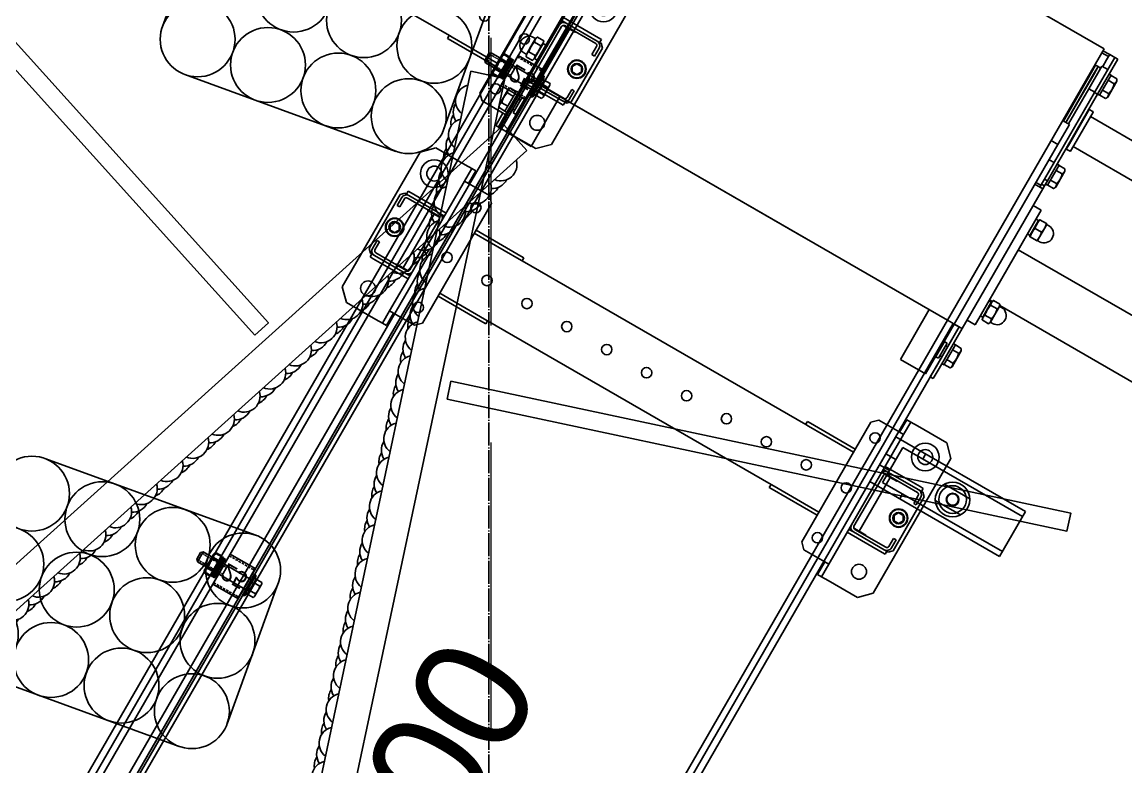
# Model space of a CAD drawing. Header units: millimetres. Extents: x -383313 to -161684, y -117025 to 99224.
# Drawn here: x -350919 to -349961, y -8213 to -7566 of the extents above; entities that cross this region are included whole.
import ezdxf

# ---------------------------------------------------------------- set-up
doc = ezdxf.new("R2010")
doc.units = ezdxf.units.MM
doc.header["$MEASUREMENT"] = 0
for name, pattern in [('DASHED', [0.75, 0.5, -0.25]), ('ESKD_shtrih', [4, 3, -1]), ('GR-201-P$0$GEN3A', [3.125, 2.25, -0.875]), ('PS-GOST2.303 5', [24, 20, -1.5, 1, -1.5])]:
    doc.linetypes.add(name, pattern=pattern)
doc.layers.get('Defpoints').update_dxf_attribs({"color": 31})
for name, color, linetype in [('001__КОНСТРУКТИВ__размеры внутр.', 7, 'Continuous'), ('PDF_Geometry', 7, 'Continuous'), ('PH-2649', 7, 'Continuous'), ('PS_Оси', 5, 'PS-GOST2.303 5'), ('PV-17B0', 7, 'Continuous'), ('PV-2649', 7, 'Continuous'), ('PV-9BDA', 7, 'Continuous'), ('Ограждение конвейеров', 3, 'Continuous')]:
    doc.layers.add(name, color=color, linetype=linetype)
doc.layers.add('ОСНОВНАЯ', color=7, linetype='Continuous', lineweight=40)
doc.layers.add('ШТРИХОВАЯ', color=3, linetype='ESKD_shtrih', lineweight=13)
doc.styles.add('PSTUDIO', font='arial.ttf')
doc.dimstyles.new('ISO-25', dxfattribs={"dimtxt": 2.5, "dimasz": 2.5, "dimexe": 1.25, "dimexo": 0.625, "dimtad": 1, "dimtxsty": 'Standard', "dimcen": 2.5, "dimadec": 0, "dimazin": 0, "dimtfac": 1, "dimtmove": 0, "dimatfit": 3, "dimfxl": 1, "dimarcsym": 0})
doc.dimstyles.new('PS_TICK', dxfattribs={"dimscale": 100, "dimtxt": 2.5, "dimasz": 1, "dimexe": 2, "dimexo": 2, "dimgap": 1, "dimtad": 1, "dimdec": 0, "dimzin": 0, "dimdsep": 46, "dimtxsty": 'PSTUDIO', "dimblk": 'ARCHTICK', "dimcen": 2, "dimdle": 1.5, "dimse1": 1, "dimse2": 1, "dimadec": 0, "dimazin": 0, "dimtfac": 1, "dimtdec": 0, "dimtix": 1, "dimtmove": 1, "dimatfit": 3, "dimldrblk": 'ARCHTICK', "dimfxl": 1, "dimtolj": 1, "dimtzin": 0, "dimarcsym": 0})

# ---------------------------------------------------------------- blocks, each defined once
blk = doc.blocks.new('_ArchTick')
at = {"color": 0, "linetype": 'ByBlock', "const_width": 0.15}
blk.add_lwpolyline([(-0.5, -0.5), (0.5, 0.5)], dxfattribs=at)
blk = doc.blocks.new('*D276')
at = {"layer": '001__КОНСТРУКТИВ__размеры внутр.', "color": 0, "lineweight": -2, "ltscale": 100, "transparency": 16777216}
blk.add_line((-349966.1, -1951.2), (-357994.8, -15739.43), dxfattribs=at)
at = {"layer": 'Defpoints', "color": 0, "ltscale": 100, "transparency": 16777216}
for p in [(-349288.38, -2519.4), (-357919.32, -15609.8), (-357166.13, -16048.38)]:
    blk.add_point(p, dxfattribs=at)
at = {"layer": '001__КОНСТРУКТИВ__размеры внутр.', "color": 0, "lineweight": -2, "ltscale": 100, "transparency": 16777216, "xscale": 100, "yscale": 100, "zscale": 100}
for p, rotation in [((-350041.58, -2080.82), 59.78831573303923), ((-357919.32, -15609.8), 239.7883157330392)]:
    blk.add_blockref('_ArchTick', p, dxfattribs=dict(at, rotation=rotation))
at = {"layer": '001__КОНСТРУКТИВ__размеры внутр.', "color": 0, "ltscale": 100, "transparency": 16777216, "insert": (-354177.17, -8730.76), "char_height": 250, "attachment_point": 5, "rotation": 59.78832, "style": 'PSTUDIO'}
blk.add_mtext('\\A1;15655', dxfattribs=at)
blk = doc.blocks.new('*U96')
at = {"layer": 'PV-9BDA'}
for p, q in [((-620.23, 2533.32), (-620.23, 2568.32)), ((-620.23, 2568.32), (-617.23, 2568.32)), ((-617.23, 2568.32), (-617.23, 2533.32)), ((-617.23, 2568.32), (-613.93, 2568.32)), ((-612.23, 2568.32), (-613.93, 2568.32)), ((-612.23, 2566.32), (-612.23, 2568.32)), ((-605.43, 2568.32), (-612.23, 2568.32)), ((-605.43, 2570.32), (-605.43, 2298.32)), ((-199.03, 2570.32), (-605.43, 2570.32)), ((-199.03, 2298.32), (-199.03, 2570.32)), ((-612.23, 2563.02), (-612.23, 2566.32)), ((-605.43, 2566.32), (-612.23, 2566.32)), ((-612.23, 2556.32), (-612.23, 2563.02)), ((-629.23, 2551.44), (-628.18, 2553.26)), ((-629.23, 2535.44), (-629.23, 2551.44)), ((-622.23, 2553.26), (-628.18, 2553.26)), ((-622.23, 2548.35), (-628.18, 2548.35)), ((-622.23, 2533.44), (-622.23, 2553.44)), ((-620.23, 2553.44), (-622.23, 2553.44)), ((-617.23, 2556.32), (-611.23, 2556.32)), ((-611.23, 2533.64), (-611.23, 2556.32)), ((-611.23, 2554.32), (-608.83, 2554.32)), ((-608.83, 2554.32), (-608.83, 2546.54)), ((-608.63, 2548.44), (-608.83, 2548.44)), ((-608.63, 2546.54), (-608.63, 2554.32)), ((-608.63, 2554.32), (-606.23, 2554.32)), ((-606.23, 2554.32), (-606.23, 2546.54)), ((-606.23, 2550.94), (-605.43, 2550.94)), ((-608.83, 2523.98), (-608.83, 2546.54)), ((-608.63, 2546.54), (-608.63, 2523.98)), ((-606.23, 2523.98), (-606.23, 2546.54)), ((-629.23, 2535.44), (-628.18, 2533.63)), ((-622.23, 2538.54), (-628.18, 2538.54)), ((-622.23, 2533.63), (-628.18, 2533.63)), ((-620.23, 2533.44), (-622.23, 2533.44)), ((-620.23, 2533.32), (-620.23, 2446.32)), ((-617.23, 2533.32), (-620.23, 2533.32)), ((-611.23, 2533.64), (-617.23, 2533.64)), ((-617.23, 2533.32), (-617.23, 2446.32)), ((-611.23, 2498.32), (-611.23, 2533.64)), ((-608.63, 2538.44), (-608.83, 2538.44)), ((-608.83, 2535.17), (-608.63, 2535.17)), ((-606.23, 2535.94), (-605.43, 2535.94)), ((-608.83, 2523.98), (-608.83, 2498.32)), ((-608.63, 2498.32), (-608.63, 2523.98)), ((-606.23, 2523.98), (-606.23, 2498.32)), ((-788.73, 2513.32), (-624.63, 2513.32)), ((-624.63, 2484.49), (-624.63, 2517.87)), ((-620.58, 2518.17), (-624.33, 2518.17)), ((-620.58, 2483.88), (-620.58, 2518.73)), ((-620.23, 2518.73), (-620.58, 2518.73)), ((-612.23, 2478.32), (-612.23, 2498.32)), ((-612.23, 2498.32), (-605.43, 2498.32)), ((-782.23, 2483.32), (-624.63, 2483.32)), ((-624.63, 2478.77), (-624.63, 2484.49)), ((-620.58, 2477.9), (-620.58, 2483.88)), ((-620.58, 2478.47), (-624.33, 2478.47)), ((-620.23, 2477.9), (-620.58, 2477.9)), ((-605.43, 2478.32), (-612.23, 2478.32)), ((-612.23, 2248.32), (-612.23, 2478.32)), ((-192.23, 2248.32), (-192.23, 2478.32)), ((-629.23, 2461.19), (-628.18, 2463.01)), ((-622.23, 2463.01), (-628.18, 2463.01)), ((-622.23, 2463.19), (-622.23, 2443.19)), ((-622.23, 2463.19), (-620.23, 2463.19)), ((-617.23, 2462.99), (-612.23, 2462.99)), ((-629.23, 2445.19), (-629.23, 2461.19)), ((-622.23, 2458.1), (-628.18, 2458.1)), ((-629.23, 2445.19), (-628.18, 2443.38)), ((-622.23, 2448.28), (-628.18, 2448.28)), ((-622.23, 2443.38), (-628.18, 2443.38)), ((-622.23, 2443.19), (-620.23, 2443.19)), ((-620.23, 2441.32), (-620.23, 2446.32)), ((-620.23, 2446.32), (-617.23, 2446.32)), ((-617.23, 2446.32), (-617.23, 2441.32)), ((-620.23, 2441.32), (-620.23, 2438.32)), ((-617.23, 2441.32), (-620.23, 2441.32)), ((-620.23, 2298.32), (-620.23, 2438.32)), ((-613.93, 2438.32), (-620.23, 2438.32)), ((-617.23, 2438.32), (-617.23, 2441.32)), ((-617.23, 2440.32), (-612.23, 2440.32)), ((-613.93, 2438.32), (-612.23, 2438.32)), ((-184.23, 2298.32), (-184.23, 2438.32)), ((-620.23, 2421.82), (-628.23, 2421.82)), ((-628.23, 2421.82), (-628.23, 2306.82)), ((-640.73, 2413.32), (-638.73, 2413.32)), ((-638.73, 2413.32), (-638.51, 2413.82)), ((-638.73, 2397.32), (-638.73, 2413.32)), ((-631.53, 2413.82), (-637.93, 2413.82)), ((-631.53, 2405.32), (-637.93, 2405.32)), ((-630.73, 2412.15), (-631.18, 2413.82)), ((-630.73, 2412.82), (-630.73, 2397.82)), ((-630.73, 2412.82), (-628.23, 2412.82)), ((-640.73, 2397.32), (-638.73, 2397.32)), ((-638.73, 2397.32), (-638.51, 2396.82)), ((-631.53, 2396.82), (-637.93, 2396.82)), ((-630.73, 2398.49), (-631.18, 2396.82)), ((-630.73, 2397.82), (-628.23, 2397.82)), ((-628.23, 2381.9), (-773.23, 2381.9)), ((-638.48, 2331.9), (-773.23, 2331.9)), ((-640.73, 2331.32), (-638.73, 2331.32)), ((-638.73, 2331.32), (-637.93, 2333.13)), ((-638.73, 2323.32), (-638.73, 2331.32)), ((-631.53, 2333.13), (-637.93, 2333.13)), ((-631.53, 2328.22), (-637.93, 2328.22)), ((-630.73, 2330.15), (-631.53, 2333.13)), ((-628.23, 2331.9), (-631.2, 2331.9)), ((-630.73, 2330.82), (-630.73, 2315.82)), ((-630.73, 2330.82), (-628.23, 2330.82)), ((-184.23, 2330.82), (-181.73, 2330.82)), ((-181.73, 2330.15), (-180.93, 2333.13)), ((-181.73, 2330.82), (-181.73, 2315.82)), ((-180.93, 2333.13), (-174.53, 2333.13)), ((-180.93, 2328.22), (-174.53, 2328.22)), ((-173.73, 2331.32), (-174.53, 2333.13)), ((-173.73, 2323.32), (-173.73, 2331.32)), ((-173.73, 2331.32), (-171.73, 2331.32)), ((-638.73, 2315.32), (-638.73, 2323.32)), ((-631.53, 2318.41), (-637.93, 2318.41)), ((-180.93, 2318.41), (-174.53, 2318.41)), ((-173.73, 2315.32), (-173.73, 2323.32)), ((-640.73, 2315.32), (-638.73, 2315.32)), ((-638.73, 2315.32), (-637.93, 2313.5)), ((-631.53, 2313.5), (-637.93, 2313.5)), ((-630.73, 2316.49), (-631.53, 2313.5)), ((-630.73, 2315.82), (-628.23, 2315.82)), ((-184.23, 2315.82), (-181.73, 2315.82)), ((-181.73, 2316.49), (-180.93, 2313.5)), ((-180.93, 2313.5), (-174.53, 2313.5)), ((-173.73, 2315.32), (-174.53, 2313.5)), ((-173.73, 2315.32), (-171.73, 2315.32)), ((-620.23, 2306.82), (-628.23, 2306.82)), ((-620.23, 2298.32), (-620.23, 2258.32)), ((-620.23, 2298.32), (-613.93, 2298.32)), ((-617.23, 2298.32), (-617.23, 2258.32)), ((-612.23, 2298.32), (-613.93, 2298.32)), ((-605.43, 2298.32), (-199.03, 2298.32)), ((-587.23, 2248.32), (-587.23, 2298.32)), ((-217.23, 2248.32), (-217.23, 2298.32)), ((-192.23, 2298.32), (-190.53, 2298.32)), ((-184.23, 2298.32), (-190.53, 2298.32)), ((-187.23, 2298.32), (-187.23, 2258.32)), ((-184.23, 2298.32), (-184.23, 2258.32)), ((-629.23, 2281.32), (-628.18, 2283.13)), ((-629.23, 2265.32), (-629.23, 2281.32)), ((-622.23, 2283.13), (-628.18, 2283.13)), ((-622.23, 2283.32), (-622.23, 2263.32)), ((-622.23, 2283.32), (-620.23, 2283.32)), ((-615.23, 2280.82), (-615.23, 2265.82)), ((-615.23, 2280.82), (-612.73, 2280.82)), ((-612.73, 2281.32), (-612.23, 2282.18)), ((-612.73, 2265.32), (-612.73, 2281.32)), ((-191.73, 2281.32), (-192.23, 2282.18)), ((-191.73, 2265.32), (-191.73, 2281.32)), ((-191.73, 2280.82), (-189.23, 2280.82)), ((-189.23, 2280.82), (-189.23, 2265.82)), ((-184.23, 2283.32), (-182.23, 2283.32)), ((-182.23, 2283.32), (-182.23, 2263.32)), ((-182.23, 2283.13), (-176.28, 2283.13)), ((-175.23, 2281.32), (-176.28, 2283.13)), ((-175.23, 2265.32), (-175.23, 2281.32)), ((-622.23, 2278.22), (-628.18, 2278.22)), ((-615.23, 2278.32), (-617.23, 2278.32)), ((-187.23, 2278.32), (-189.23, 2278.32)), ((-182.23, 2278.22), (-176.28, 2278.22)), ((-629.23, 2265.32), (-628.18, 2263.5)), ((-622.23, 2268.41), (-628.18, 2268.41)), ((-622.23, 2263.5), (-628.18, 2263.5)), ((-622.23, 2263.32), (-620.23, 2263.32)), ((-615.23, 2268.32), (-617.23, 2268.32)), ((-615.23, 2265.82), (-612.73, 2265.82)), ((-612.73, 2265.32), (-612.23, 2264.45)), ((-191.73, 2265.32), (-192.23, 2264.45)), ((-191.73, 2265.82), (-189.23, 2265.82)), ((-187.23, 2268.32), (-189.23, 2268.32)), ((-184.23, 2263.32), (-182.23, 2263.32)), ((-182.23, 2268.41), (-176.28, 2268.41)), ((-182.23, 2263.5), (-176.28, 2263.5)), ((-175.23, 2265.32), (-176.28, 2263.5)), ((-620.23, 2258.32), (-620.23, 2248.32)), ((-617.23, 2248.32), (-617.23, 2258.32)), ((-187.23, 2248.32), (-187.23, 2258.32)), ((-184.23, 2258.32), (-184.23, 2248.32)), ((-617.23, 2248.32), (-620.23, 2248.32)), ((-587.23, 2248.32), (-612.23, 2248.32)), ((-217.23, 2248.32), (-192.23, 2248.32)), ((-187.23, 2248.32), (-184.23, 2248.32))]:
    blk.add_line(p, q, dxfattribs=at)
for centre, radius, start, end in [((-604.73, 2533.09), 1.5, 180, 242.18186), ((-624.33, 2517.87), 0.3, 90, 180), ((-624.33, 2478.77), 0.3, 180, 270), ((-640.73, 2405.32), 8, 90, 270), ((-640.73, 2323.32), 8, 90, 270), ((-171.73, 2323.32), 8, 270, 90)]:
    blk.add_arc(centre, radius, start, end, dxfattribs=at)
for points, weights in [([(-628.18, 2548.35), (-629.6, 2550.8), (-628.18, 2553.26)], [1.22364575665, 1.41294441399, 1.22364575665]), ([(-628.18, 2538.54), (-629.6, 2543.44), (-628.18, 2548.35)], [1.22364575665, 1.41294441399, 1.22364575665]), ([(-628.18, 2533.63), (-629.6, 2536.08), (-628.18, 2538.54)], [1.22364575665, 1.41294441399, 1.22364575665]), ([(-628.18, 2458.1), (-629.6, 2460.55), (-628.18, 2463.01)], [1.22364575665, 1.41294441399, 1.22364575665]), ([(-628.18, 2448.28), (-629.6, 2453.19), (-628.18, 2458.1)], [1.22364575665, 1.41294441399, 1.22364575665]), ([(-628.18, 2443.38), (-629.6, 2445.83), (-628.18, 2448.28)], [1.22364575665, 1.41294441399, 1.22364575665]), ([(-637.93, 2413.82), (-639.01, 2409.57), (-637.93, 2405.32)], [1, 1.15470053838, 1]), ([(-638.51, 2413.82), (-638.51, 2413.82), (-637.93, 2413.82)], [1.07735026919, 1.07735026919, 1]), ([(-637.93, 2405.32), (-639.01, 2401.07), (-637.93, 2396.82)], [1, 1.15470053838, 1]), ([(-631.53, 2405.32), (-630.87, 2409.57), (-631.53, 2413.82)], [1, 1.15470053838, 1]), ([(-631.53, 2413.82), (-631.18, 2413.82), (-631.18, 2413.82)], [1, 1.07735026919, 1.07735026919]), ([(-631.53, 2396.82), (-630.87, 2401.07), (-631.53, 2405.32)], [1, 1.15470053838, 1]), ([(-637.93, 2396.82), (-638.51, 2396.82), (-638.51, 2396.82)], [1, 1.07735026919, 1.07735026919]), ([(-631.18, 2396.82), (-631.18, 2396.82), (-631.53, 2396.82)], [1.07735026919, 1.07735026919, 1]), ([(-637.93, 2333.13), (-639.01, 2330.68), (-637.93, 2328.22)], [1, 1.15470053838, 1]), ([(-637.93, 2328.22), (-639.01, 2323.32), (-637.93, 2318.41)], [1, 1.15470053838, 1]), ([(-631.53, 2328.22), (-630.87, 2330.68), (-631.53, 2333.13)], [1, 1.15470053838, 1]), ([(-631.53, 2318.41), (-630.87, 2323.32), (-631.53, 2328.22)], [1, 1.15470053838, 1]), ([(-180.93, 2328.22), (-181.59, 2330.68), (-180.93, 2333.13)], [1, 1.15470053838, 1]), ([(-180.93, 2318.41), (-181.59, 2323.32), (-180.93, 2328.22)], [1, 1.15470053838, 1]), ([(-174.53, 2333.13), (-173.45, 2330.68), (-174.53, 2328.22)], [1, 1.15470053838, 1]), ([(-174.53, 2328.22), (-173.45, 2323.32), (-174.53, 2318.41)], [1, 1.15470053838, 1]), ([(-637.93, 2318.41), (-639.01, 2315.96), (-637.93, 2313.5)], [1, 1.15470053838, 1]), ([(-631.53, 2313.5), (-630.87, 2315.96), (-631.53, 2318.41)], [1, 1.15470053838, 1]), ([(-180.93, 2313.5), (-181.59, 2315.96), (-180.93, 2318.41)], [1, 1.15470053838, 1]), ([(-174.53, 2318.41), (-173.45, 2315.96), (-174.53, 2313.5)], [1, 1.15470053838, 1]), ([(-628.18, 2278.22), (-629.6, 2280.68), (-628.18, 2283.13)], [1.22364575665, 1.41294441399, 1.22364575665]), ([(-612.23, 2279.42), (-612.65, 2280.68), (-612.23, 2281.94)], [1.29050925179, 1.34608091886, 1.29050925179]), ([(-192.23, 2279.42), (-191.82, 2280.68), (-192.23, 2281.94)], [1.29050925179, 1.34608091885, 1.29050925179]), ([(-176.28, 2278.22), (-174.86, 2280.68), (-176.28, 2283.13)], [1.22364575665, 1.41294441399, 1.22364575665]), ([(-628.18, 2268.41), (-629.6, 2273.32), (-628.18, 2278.22)], [1.22364575665, 1.41294441399, 1.22364575665]), ([(-612.23, 2270.8), (-612.65, 2273.32), (-612.23, 2275.84)], [1.29050925179, 1.34608091886, 1.29050925179]), ([(-192.23, 2270.8), (-191.82, 2273.32), (-192.23, 2275.84)], [1.29050925179, 1.34608091885, 1.29050925179]), ([(-176.28, 2268.41), (-174.86, 2273.32), (-176.28, 2278.22)], [1.22364575665, 1.41294441399, 1.22364575665]), ([(-628.18, 2263.5), (-629.6, 2265.96), (-628.18, 2268.41)], [1.22364575665, 1.41294441399, 1.22364575665]), ([(-612.23, 2264.7), (-612.65, 2265.96), (-612.23, 2267.22)], [1.29050925179, 1.34608091886, 1.29050925179]), ([(-192.23, 2264.7), (-191.82, 2265.96), (-192.23, 2267.22)], [1.29050925179, 1.34608091885, 1.29050925179]), ([(-176.28, 2263.5), (-174.86, 2265.96), (-176.28, 2268.41)], [1.22364575665, 1.41294441399, 1.22364575665])]:
    blk.add_rational_spline(points, weights, degree=2, dxfattribs=at)
blk = doc.blocks.new('A$Cf5759c35')
at = {"layer": 'PDF_Geometry', "color": 8, "lineweight": 13}
for points in [[(7950.03, 10435.17), (7950.03, 10684.93)], [(7950.03, 10083.8), (7950.03, 10333.57)]]:
    blk.add_lwpolyline(points, dxfattribs=at)
blk = doc.blocks.new('*U139')
at = {"layer": 'PV-17B0'}
for p, q in [((203.2, 3000), (203.2, 0)), ((209, 3000), (209, 0)), ((215, 3000), (215, 0))]:
    blk.add_line(p, q, dxfattribs=at)
blk = doc.blocks.new('*D145')
at = {"color": 0, "linetype": 'ByBlock', "lineweight": -2, "transparency": 16777216}
for p, q in [((-202.575, 1200), (61.375, 1200)), ((-209.875, 0), (61.375, 0))]:
    blk.add_line(p, q, dxfattribs=at)
at = {"layer": 'Defpoints', "color": 0, "transparency": 16777216}
for p in [(-203.2, 1200), (60.125, 1200), (-210.5, 0)]:
    blk.add_point(p, dxfattribs=at)
at = {"color": 0, "transparency": 16777216, "insert": (9.5, 600), "char_height": 100, "attachment_point": 5, "rotation": 90}
blk.add_mtext('1200', dxfattribs=at)
blk = doc.blocks.new('A$C287bafe4')
for points in [[(65, 260), (-65, 260)], [(-97.5, 227.5), (-97.5, 32.5)], [(97.5, 32.5), (97.5, 227.5)], [(-65, 0), (65, 0)]]:
    blk.add_lwpolyline(points)
for centre in [(-65, 227.5), (0, 227.5), (65, 227.5), (-65, 162.5), (0, 162.5), (65, 162.5), (-65, 97.5), (0, 97.5), (65, 97.5), (-65, 32.5), (0, 32.5), (65, 32.5)]:
    blk.add_circle(centre, 32.5)
blk = doc.blocks.new('Опора 3160')
at = {"color": 13}
for p, q in [((-266, 97.5), (-256, 107.5)), ((-226.7, 107.5), (-256, 107.5)), ((-220, 107.5), (-226.7, 107.5)), ((-220, 95), (-220, 107.5)), ((-220, 107.5), (-216, 107.5)), ((-216, 107.5), (-216, 95)), ((216, 107.5), (216, 95)), ((220, 107.5), (216, 107.5)), ((226.7, 107.5), (220, 107.5)), ((220, 95), (220, 107.5)), ((226.7, 107.5), (256, 107.5)), ((266, 97.5), (256, 107.5)), ((-266, 97.5), (-266, -37.5)), ((266, 97.5), (266, -37.5)), ((-220, 95), (-213.7, 95)), ((-220, 95), (-220, 55.5)), ((-213.7, 95), (-195, 95)), ((-195, 95), (-190, 90)), ((-190, 90), (-190, -30)), ((195, 95), (190, 90)), ((190, 90), (190, -30)), ((213.7, 95), (195, 95)), ((220, 95), (213.7, 95)), ((220, 95), (220, 55.5)), ((-262.5, 57), (-259.5, 60)), ((-259.5, 60), (-258, 60)), ((-255, 63), (-258, 63)), ((-258, 60), (-258, 63)), ((-258, 60), (-255.5, 60)), ((-224.5, 60), (-255.5, 60)), ((-255.5, 57.5), (-224.5, 57.5)), ((-255, 63), (-220, 63)), ((-235.5, 57.5), (-235.5, 57)), ((-224.5, 60), (-220, 60)), ((-190, 63), (-145, 63)), ((-190, 60), (-145, 60)), ((-142, 63), (-145, 63)), ((-145, 60), (-142.04, 60)), ((142.04, 60), (-142.04, 60)), ((-142, 63), (-142, 60)), ((142, 63), (145, 63)), ((142, 63), (142, 60)), ((145, 60), (142.04, 60)), ((190, 63), (145, 63)), ((190, 60), (145, 60)), ((255, 63), (220, 63)), ((224.5, 60), (220, 60)), ((224.5, 60), (255.5, 60)), ((255.5, 57.5), (224.5, 57.5)), ((235.5, 57.5), (235.5, 57)), ((255, 63), (258, 63)), ((258, 60), (255.5, 60)), ((258, 60), (258, 63)), ((259.5, 60), (258, 60)), ((262.5, 57), (259.5, 60)), ((-262.5, 3), (-262.5, 57)), ((-260, 55.5), (-260, 47.5)), ((-257.5, 47.5), (-257.5, 55.5)), ((-235.5, 57), (-235.2, 57)), ((-228.5, 57), (-235.2, 57)), ((-228.5, 57), (-223.18, 57)), ((-228.5, 57), (-228.5, 3)), ((-222.5, 55.5), (-222.5, 4.5)), ((-220, 4.5), (-220, 55.5)), ((220, 4.5), (220, 55.5)), ((222.5, 55.5), (222.5, 4.5)), ((228.5, 57), (223.18, 57)), ((228.5, 57), (235.2, 57)), ((228.5, 57), (228.5, 3)), ((235.5, 57), (235.2, 57)), ((257.5, 47.5), (257.5, 55.5)), ((260, 55.5), (260, 47.5)), ((262.5, 3), (262.5, 57)), ((-260, 47.5), (-257.5, 47.5)), ((260, 47.5), (257.5, 47.5)), ((-257.5, 12.5), (-260, 12.5)), ((-260, 12.5), (-260, 4.5)), ((-257.5, 4.5), (-257.5, 12.5)), ((257.5, 12.5), (260, 12.5)), ((257.5, 4.5), (257.5, 12.5)), ((260, 12.5), (260, 4.5)), ((-259.5, 0), (-262.5, 3)), ((-258, 0), (-259.5, 0)), ((-258, 0), (-255.5, 0)), ((-258, 0), (-258, -3)), ((-224.5, 2.5), (-255.5, 2.5)), ((-255.5, 0), (-224.5, 0)), ((-235.5, 3), (-235.5, 2.5)), ((-235.2, 3), (-235.5, 3)), ((-235.2, 3), (-228.5, 3)), ((-223.18, 3), (-228.5, 3)), ((-224.5, 0), (-220, 0)), ((-220, 4.5), (-220, -35)), ((-190, 0), (-145, 0)), ((-145, 0), (-142.04, 0)), ((142.04, 0), (-142.04, 0)), ((-142, -3), (-142, 0)), ((142, -3), (142, 0)), ((145, 0), (142.04, 0)), ((190, 0), (145, 0)), ((220, 4.5), (220, -35)), ((224.5, 0), (220, 0)), ((223.18, 3), (228.5, 3)), ((224.5, 2.5), (255.5, 2.5)), ((255.5, 0), (224.5, 0)), ((235.2, 3), (228.5, 3)), ((235.2, 3), (235.5, 3)), ((235.5, 3), (235.5, 2.5)), ((258, 0), (255.5, 0)), ((258, 0), (259.5, 0)), ((258, 0), (258, -3)), ((259.5, 0), (262.5, 3)), ((-255, -3), (-258, -3)), ((-255, -3), (-220, -3)), ((-190, -3), (-145, -3)), ((-142, -3), (-145, -3)), ((142, -3), (145, -3)), ((190, -3), (145, -3)), ((255, -3), (220, -3)), ((255, -3), (258, -3)), ((-256, -47.5), (-266, -37.5)), ((-220, -47.5), (-220, -35)), ((-213.7, -35), (-220, -35)), ((-216, -35), (-216, -47.5)), ((-195, -35), (-213.7, -35)), ((-190, -30), (-195, -35)), ((190, -30), (195, -35)), ((195, -35), (213.7, -35)), ((213.7, -35), (220, -35)), ((216, -35), (216, -47.5)), ((220, -47.5), (220, -35)), ((256, -47.5), (266, -37.5)), ((-256, -47.5), (-226.7, -47.5)), ((-226.7, -47.5), (-220, -47.5)), ((-216, -47.5), (-220, -47.5)), ((216, -47.5), (220, -47.5)), ((220, -47.5), (226.7, -47.5)), ((256, -47.5), (226.7, -47.5))]:
    blk.add_line(p, q, dxfattribs=at)
for centre, radius in [((-246, 87.5), 12), ((246, 87.5), 12), ((-246, 87.5), 6.5), ((246, 87.5), 6.5), ((-200, 80), 4.5), ((200, 80), 4.5), ((-252.5, 30), 8), ((-252.5, 30), 7.5), ((-252.5, 30), 5), ((-200, 30), 4.5), ((-160, 30), 4.5), ((-120, 30), 4.5), ((-80, 30), 4.5), ((-40, 30), 4.5), ((0, 30), 4.5), ((40, 30), 4.5), ((80, 30), 4.5), ((120, 30), 4.5), ((160, 30), 4.5), ((200, 30), 4.5), ((252.5, 30), 8), ((252.5, 30), 7.5), ((252.5, 30), 5), ((-200, -20), 4.5), ((200, -20), 4.5), ((-246, -27.5), 6.5), ((246, -27.5), 6.5)]:
    blk.add_circle(centre, radius, dxfattribs=at)
for centre, radius, start, end in [((-255.5, 55.5), 4.5, 90, 180), ((-255.5, 55.5), 2, 90, 180), ((-224.5, 55.5), 4.5, 0, 90), ((-224.5, 55.5), 2, 0, 90), ((224.5, 55.5), 4.5, 90, 180), ((224.5, 55.5), 2, 90, 180), ((255.5, 55.5), 4.5, 0, 90), ((255.5, 55.5), 2, 0, 90), ((-255.5, 4.5), 4.5, 180, 270), ((-255.5, 4.5), 2, 180, 270), ((-224.5, 4.5), 2, 270, 0), ((-224.5, 4.5), 4.5, 270, 0), ((224.5, 4.5), 4.5, 180, 270), ((224.5, 4.5), 2, 180, 270), ((255.5, 4.5), 2, 270, 0), ((255.5, 4.5), 4.5, 270, 0)]:
    blk.add_arc(centre, radius, start, end, dxfattribs=at)
for points in [[(-254.81, 34), (-255.96, 32), (-257.12, 30)], [(-257.12, 30), (-255.96, 28), (-254.81, 26)], [(-250.19, 34), (-252.5, 34), (-254.81, 34)], [(-247.88, 30), (-249.04, 32), (-250.19, 34)], [(-250.19, 26), (-249.04, 28), (-247.88, 30)], [(247.88, 30), (249.04, 32), (250.19, 34)], [(250.19, 26), (249.04, 28), (247.88, 30)], [(250.19, 34), (252.5, 34), (254.81, 34)], [(254.81, 34), (255.96, 32), (257.12, 30)], [(257.12, 30), (255.96, 28), (254.81, 26)], [(-254.81, 26), (-252.5, 26), (-250.19, 26)], [(254.81, 26), (252.5, 26), (250.19, 26)]]:
    blk.add_rational_spline(points, [1.04422863406, 1.20577136594, 1.04422863406], degree=2, dxfattribs=at)
blk = doc.blocks.new('Держатель ограждения 25')
at = {"layer": 'Ограждение конвейеров', "color": 41, "linetype": 'GR-201-P$0$GEN3A'}
for p, q in [((-25, 13.5), (0, 13.5)), ((-25, -13.5), (0, -13.5))]:
    blk.add_line(p, q, dxfattribs=at)
at = {"layer": 'Ограждение конвейеров', "color": 41}
blk.add_lwpolyline([(-25, -15), (0, -15), (0, 15), (-25, 15)], close=True, dxfattribs=at)
blk.add_text('25', height=15, dxfattribs=at).set_placement((-23.43, -7.75))
blk = doc.blocks.new('Hex Flange Screw - 10 x 50 mm side')
at = {"color": 0, "linetype": 'Continuous'}
for p, q in [((-1.48, 10.24), (-2.72, 7.39)), ((-1.48, -10.24), (-1.48, 10.24)), ((0, 10.24), (-1.48, 10.24)), ((0, -10.24), (0, 10.24)), ((-9.55, -5.54), (-9.55, 5.54)), ((-2.72, 7.39), (-9, 7.39)), ((-2.72, 3.69), (-9, 3.69)), ((47.59, 4.92), (0, 4.92)), ((23.62, -4.92), (23.62, 4.92)), ((49.21, 3.3), (47.59, 4.92)), ((47.59, -4.92), (47.59, 4.92)), ((49.21, -3.3), (49.21, 3.3)), ((-2.72, -3.69), (-9, -3.69)), ((-2.72, -7.39), (-9, -7.39)), ((-1.48, -10.24), (-2.72, -7.39)), ((47.59, -4.92), (0, -4.92)), ((49.21, -3.3), (47.59, -4.92)), ((0, -10.24), (-1.48, -10.24))]:
    blk.add_line(p, q, dxfattribs=at)
at = {"color": 0, "linetype": 'DASHED'}
for p, q in [((47.59, 3.3), (23.62, 3.3)), ((47.59, -3.3), (23.62, -3.3))]:
    blk.add_line(p, q, dxfattribs=at)
at = {"color": 0, "linetype": 'Continuous'}
for centre, radius, start, end in [((-6.14, 5.54), 3.4, 147.13278, 212.86722), ((3.25, 0), 12.8, 163, 197), ((0.14, 5.54), 3.4, 147.13278, 212.86722), ((9.53, 0), 12.8, 162.88, 196.77865), ((-6.14, -5.54), 3.4, 147.13278, 212.86722), ((0.14, -5.54), 3.4, 147.13278, 212.86722)]:
    blk.add_arc(centre, radius, start, end, dxfattribs=at)
blk = doc.blocks.new('din934_М10')
at = {"layer": 'ОСНОВНАЯ'}
for p, q in [((0.89, 9.81), (7.11, 9.81)), ((0, 7.36), (0, -7.36)), ((7.11, 4.91), (0.89, 4.91)), ((8, 7.36), (8, -7.36)), ((7.11, -4.91), (0.89, -4.91)), ((7.11, -9.81), (0.89, -9.81))]:
    blk.add_line(p, q, dxfattribs=at)
for centre, radius, start, end in [((3.82, 7.36), 3.82, 140, 220), ((4.18, 7.36), 3.82, 320, 40), ((13.93, 0), 13.93, 159.37179, 200.62821), ((-5.93, 0), 13.93, 339.37179, 20.62821), ((3.82, -7.36), 3.82, 140, 220), ((4.18, -7.36), 3.82, 320, 40)]:
    blk.add_arc(centre, radius, start, end, dxfattribs=at)
at = {"layer": 'ШТРИХОВАЯ'}
for p, q in [((8, 5), (0, 5)), ((0, 5), (0.8, 4.2)), ((7.2, 4.2), (0.8, 4.2)), ((0.8, 4.2), (0.8, -4.2)), ((8, 5), (7.2, 4.2)), ((7.2, 4.2), (7.2, -4.2)), ((0, -5), (0.8, -4.2)), ((8, -5), (0, -5)), ((7.2, -4.2), (0.8, -4.2)), ((8, -5), (7.2, -4.2))]:
    blk.add_line(p, q, dxfattribs=at)
blk = doc.blocks.new('DIN127_10')
at = {"layer": 'ОСНОВНАЯ'}
blk.add_line((2.2, 1.1), (0, -1.1), dxfattribs=at)
blk.add_lwpolyline([(2.2, -9.05), (2.2, 9.05), (0, 9.05), (0, -9.05)], close=True, dxfattribs=at)
at = {"layer": 'ШТРИХОВАЯ'}
for p, q in [((0, 5.35), (2.2, 5.35)), ((0, -5.35), (2.2, -5.35))]:
    blk.add_line(p, q, dxfattribs=at)
blk = doc.blocks.new('*U218')
at = {"layer": 'PV-2649'}
for p, q in [((190.19, 9746.99), (-1741.66, 9229.35)), ((197.96, 9718.01), (190.19, 9746.99)), ((197.96, 9718.01), (-1733.9, 9200.38))]:
    blk.add_line(p, q, dxfattribs=at)
for centre, start, end in [((148.28, 9729.55), 84.07517, 125.92483), ((157.94, 9732.14), 84.07517, 150.58469), ((167.6, 9734.73), 40.37693, 169.62307), ((109.64, 9719.2), 40.37693, 169.62307), ((119.3, 9721.78), 84.07517, 125.92483), ((128.96, 9724.37), 84.07517, 150.58469), ((138.62, 9726.96), 40.37693, 169.62307), ((80.66, 9711.43), 40.37693, 169.62307), ((90.32, 9714.02), 84.07517, 125.92483), ((99.98, 9716.61), 84.07517, 150.58469), ((42.03, 9701.08), 84.07517, 150.58469), ((51.69, 9703.67), 40.37693, 169.62307), ((61.34, 9706.26), 84.07517, 125.92483), ((71, 9708.84), 84.07517, 150.58469), ((3.39, 9690.73), 84.07517, 125.92483), ((13.05, 9693.31), 84.07517, 150.58469), ((22.71, 9695.9), 40.37693, 169.62307), ((32.37, 9698.49), 84.07517, 125.92483), ((-25.59, 9682.96), 84.07517, 125.92483), ((-15.93, 9685.55), 84.07517, 150.58469), ((-6.27, 9688.14), 40.37693, 169.62307), ((-64.23, 9672.61), 40.37693, 169.62307), ((-54.57, 9675.2), 84.07517, 125.92483), ((-44.91, 9677.79), 84.07517, 150.58469), ((-35.25, 9680.37), 40.37693, 169.62307), ((-102.86, 9662.26), 84.07517, 150.58469), ((-93.2, 9664.84), 40.37693, 169.62307), ((-83.54, 9667.43), 84.07517, 125.92483), ((-73.88, 9670.02), 84.07517, 150.58469), ((-141.5, 9651.9), 84.07517, 125.92483), ((-131.84, 9654.49), 84.07517, 150.58469), ((-122.18, 9657.08), 40.37693, 169.62307), ((-112.52, 9659.67), 84.07517, 125.92483), ((-170.48, 9644.14), 84.07517, 125.92483), ((-160.82, 9646.73), 84.07517, 150.58469), ((-151.16, 9649.32), 40.37693, 169.62307), ((-209.11, 9633.79), 40.37693, 169.62307), ((-199.46, 9636.37), 84.07517, 125.92483), ((-189.8, 9638.96), 84.07517, 150.58469), ((-180.14, 9641.55), 40.37693, 169.62307), ((-247.75, 9623.43), 84.07517, 150.58469), ((-238.09, 9626.02), 40.37693, 169.62307), ((-228.43, 9628.61), 84.07517, 125.92483), ((-218.77, 9631.2), 84.07517, 150.58469), ((-276.73, 9615.67), 84.07517, 150.58469), ((-267.07, 9618.26), 40.37693, 169.62307), ((-257.41, 9620.85), 84.07517, 125.92483), ((-315.37, 9605.32), 84.07517, 125.92483), ((-305.71, 9607.9), 84.07517, 150.58469), ((-296.05, 9610.49), 40.37693, 169.62307), ((-286.39, 9613.08), 84.07517, 125.92483), ((-354, 9594.96), 40.37693, 169.62307), ((-344.34, 9597.55), 84.07517, 125.92483), ((-334.68, 9600.14), 84.07517, 150.58469), ((-325.03, 9602.73), 40.37693, 169.62307), ((-382.98, 9587.2), 40.37693, 169.62307), ((-373.32, 9589.79), 84.07517, 125.92483), ((-363.66, 9592.38), 84.07517, 150.58469), ((-411.96, 9579.43), 40.37693, 169.62307), ((-402.3, 9582.02), 84.07517, 125.92483), ((-392.64, 9584.61), 84.07517, 150.58469)]:
    blk.add_arc(centre, 14, start, end, dxfattribs=at)
blk = doc.blocks.new('*U222')
at = {"layer": 'PV-2649'}
for p, q in [((-5069.37, 9236.1), (-5114.37, 9236.1)), ((-5114.37, 9106.1), (-5114.37, 9236.1)), ((-5069.37, 9236.1), (-5069.37, 9106.1)), ((-5069.37, 9106.1), (-5114.37, 9106.1))]:
    blk.add_line(p, q, dxfattribs=at)
for radius in [15, 12, 5]:
    blk.add_circle((-5091.87, 9166.1), radius, dxfattribs=at)
blk = doc.blocks.new('*U223')
at = {"layer": 'PH-2649'}
for p, q in [((-5097.37, 9226.1), (-5097.37, 9236.1)), ((-5086.37, 9226.1), (-5086.37, 9236.1)), ((-5091.87, 9226.1), (-5109.37, 9226.1)), ((-5109.37, 9226.1), (-5109.37, 9106.1)), ((-5074.37, 9226.1), (-5091.87, 9226.1)), ((-5074.37, 9106.1), (-5074.37, 9226.1)), ((-5109.37, 9206.1), (-5114.37, 9206.1)), ((-5069.37, 9206.1), (-5074.37, 9206.1)), ((-5099.97, 9178.73), (-5099.97, 9153.48)), ((-5083.77, 9178.73), (-5083.77, 9153.48))]:
    blk.add_line(p, q, dxfattribs=at)
blk.add_circle((-5091.87, 9166.1), 5.5, dxfattribs=at)
blk = doc.blocks.new('*U144')
at = {"layer": 'PV-17B0'}
for p, q in [((-215, 1200), (-215, 0)), ((-215, 1200), (-212, 1200)), ((-212, 1200), (-209, 1200)), ((-209, 1200), (-209, 0)), ((-208, 1200), (-209, 1200)), ((-208, 1200), (-203.2, 1200)), ((-203.2, 1200), (-203.2, 0)), ((-203.2, 1200), (203.2, 1200)), ((203.2, 1200), (203.2, 0)), ((208, 1200), (203.2, 1200)), ((208, 1200), (209, 1200)), ((209, 1200), (209, 0)), ((212, 1200), (209, 1200)), ((212, 1200), (215, 1200)), ((215, 1200), (215, 0))]:
    blk.add_line(p, q, dxfattribs=at)
dim = blk.add_linear_dim(base=(60.125, 1200), p1=(-210.5, 0), p2=(-203.2, 1200), angle=90, dimstyle='ISO-25', override={"dimtxt": 100, "dimasz": 5, "dimsd1": 1, "dimsd2": 1, "dimfxl": 1.5, "dimarcsym": 1})
dim.commit()
dim.dimension.update_dxf_attribs({"geometry": '*D145', "text_midpoint": (60.125, 600), "dimtype": 160})

msp = doc.modelspace()

# ---------------------------------------------------------------- linework, layer by layer
at = {"ltscale": 100}
for points in [[(-350717.30172, -7838.32359), (-351085.32356, -7429.59393), (-351073.43324, -7418.88784), (-350705.41141, -7827.6175)], [(-350550.33288, -7893.88598), (-350012.3517, -8008.23741), (-350009.02511, -7992.58705), (-350547.00629, -7878.23562)]]:
    msp.add_lwpolyline(points, close=True, dxfattribs=at)
at = {"layer": 'PS_Оси'}
msp.add_lwpolyline([(-350514.05882, -20214.29079), (-350514.05882, -17582.0977), (-350514.05882, -11582.0977), (-350514.05882, -5582.0977), (-350514.05882, -582.3977), (-350514.05882, 2825.4576)], dxfattribs=at)
at = {"layer": 'Ограждение конвейеров'}
msp.add_lwpolyline([(-350289.43535, -7304.39865), (-350291.1674, -7303.39865), (-353520.04155, -12895.97274), (-353518.3095, -12896.97274)], close=True, dxfattribs=at)

# ---------------------------------------------------------------- block references
at = {"ltscale": 100}
msp.add_blockref('A$Cf5759c35', (-358461.97282, -18264.93104), dxfattribs=at)
for name, p, rotation in [('*U139', (-351999.01349, -9781.47486), 329.9999999999999), ('Опора 3160', (-350671.37451, -7507.07257), 329.9999999999999), ('*U144', (-350892.14182, -8762.75507), 329.9999999999998), ('Опора 3160', (-350392.14182, -7896.72967), 329.9999999999999)]:
    msp.add_blockref(name, p, dxfattribs=dict(rotation=rotation))
at = {"ltscale": 100, "rotation": 69.99999999999999}
for p in [(-350530.81439, -7598.12175), (-350719.01621, -8114.61152)]:
    msp.add_blockref('A$C287bafe4', p, dxfattribs=at)
at = {"xscale": -1.016002032004053, "yscale": 1.016002032004053, "zscale": 1.016002032004053, "rotation": 329.9999999999914}
for p in [(-350472.65855, -7621.75055), (-350722.65855, -8054.76326)]:
    msp.add_blockref('Hex Flange Screw - 10 x 50 mm side', p, dxfattribs=at)
at = {"xscale": -1, "rotation": 329.9999999999933}
for name, p in [('din934_М10', (-350499.571, -7606.36428)), ('DIN127_10', (-350497.66574, -7607.46428)), ('din934_М10', (-350749.571, -8039.37698)), ('DIN127_10', (-350747.66574, -8040.47698))]:
    msp.add_blockref(name, p, dxfattribs=at)
at = {"layer": 'PH-2649', "rotation": 60.00000000002127}
msp.add_blockref('*U223', (-339627.6124, -8154.21832), dxfattribs=at)
at = {"layer": 'PV-2649', "xscale": -1, "rotation": 237.0000000000476}
msp.add_blockref('*U218', (-358759.18418, -2528.92258), dxfattribs=at)
at = {"layer": 'PV-2649'}
for name, p, rotation in [('*U218', (-341931.3155, -12203.65998), 62.99999999999488), ('*U222', (-339627.6124, -8154.21832), 60.00000000002127)]:
    msp.add_blockref(name, p, dxfattribs=dict(at, rotation=rotation))
at = {"layer": 'PV-9BDA', "xscale": -1, "rotation": 329.9999999999968}
msp.add_blockref('*U96', (-351789.64355, -9512.80985), dxfattribs=at)
at = {"layer": 'Ограждение конвейеров', "xscale": -1}
for p, rotation in [((-350474.44432, -7620.8436), 150.0000000000145), ((-350474.44432, -7620.8436), 149.9999999999915), ((-350724.44432, -8053.8563), 150.0000000000145), ((-350724.44432, -8053.8563), 149.9999999999915)]:
    msp.add_blockref('Держатель ограждения 25', p, dxfattribs=dict(at, rotation=rotation))

# ---------------------------------------------------------------- dimensions: what is measured, and where the dimension line sits
at = {"layer": '001__КОНСТРУКТИВ__размеры внутр.', "ltscale": 100}
dim = msp.add_aligned_dim(p1=(-349288.38174, -2519.3977), p2=(-357166.13051, -16048.37843), distance=-871.57842, dimstyle='PS_TICK', dxfattribs=at)
dim.commit()
dim.dimension.update_dxf_attribs({"geometry": '*D276', "text_midpoint": (-354177.17293, -8730.76392)})

doc.saveas('drawing.dxf')
